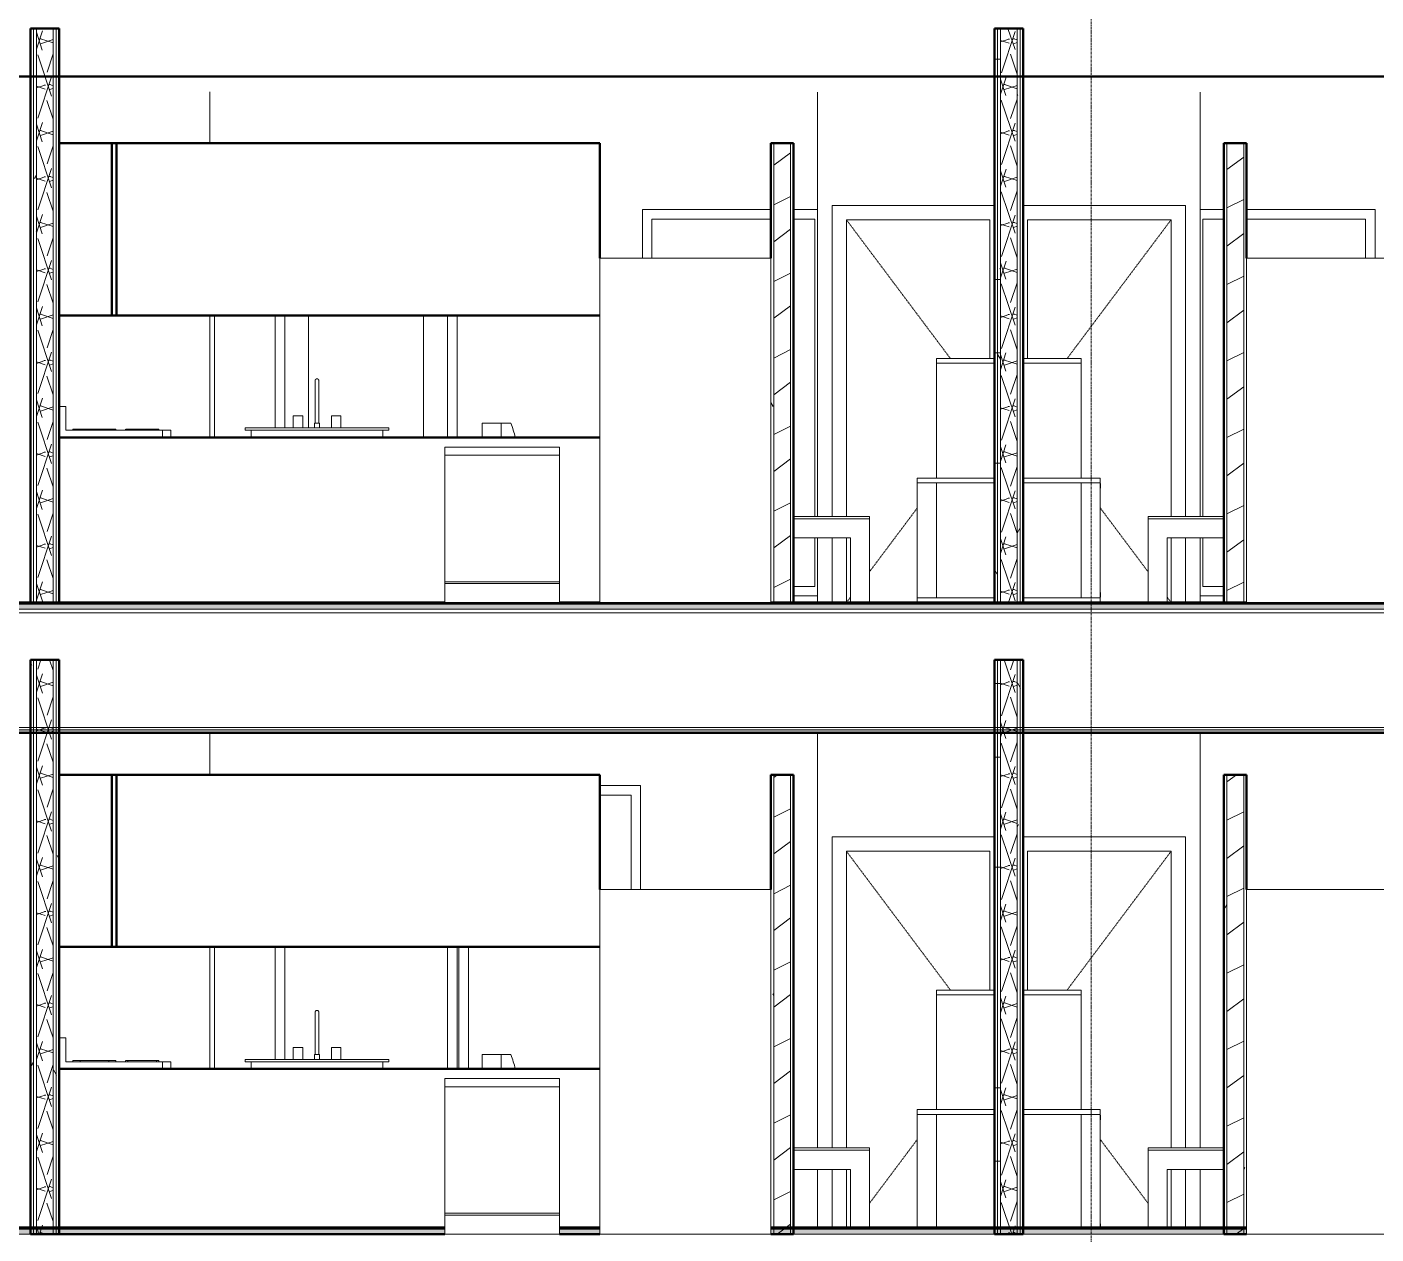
# Model space of a CAD drawing. Header units: inches. Extents: x 9609 to 15463, y -232 to 527.
# Drawn here: x 14091.1 to 14373.2, y 136 to 388.3 of the extents above; entities that cross this region are included whole.
import ezdxf

# ---------------------------------------------------------------- set-up
doc = ezdxf.new("R2010")
doc.units = ezdxf.units.IN
doc.header["$MEASUREMENT"] = 0
doc.linetypes.add('Dash 1_16_', pattern=[0.125, 0.0625, -0.0625])
doc.linetypes.add('Grid Line 1_2_', pattern=[0.875, 0.5, -0.125, 0.125, -0.125])
for name, color, linetype, lineweight in [('0-3', 7, 'Continuous', 13), ('0-6', 90, 'Continuous', 5), ('A-DOOR-2', 250, 'Dash 1_16_', 9), ('A-DOOR-FRAM-1', 250, 'Continuous', 9), ('A-FLOR-1', 192, 'Continuous', 50), ('A-FLOR-LEVL-1', 51, 'Grid Line 1_2_', 9), ('A-FLOR-MCUT', 51, 'Continuous', 13), ('A-FLOR-PATT-1', 8, 'Continuous', 9), ('A-GLAZ', 151, 'Continuous', 13), ('A-ROOF-1', 132, 'Continuous', 50), ('A-WALL', 113, 'Continuous', 13), ('A-WALL-1', 7, 'Continuous', 13), ('A-WALL-2', 10, 'Continuous', 50), ('A-WALL-PATT-1', 250, 'Continuous', 9), ('A-WALL-PATT-2', 253, 'Continuous', 9), ('I-FURN', 30, 'Continuous', 9), ('I-FURN-1', 250, 'Continuous', 9), ('I-WALL-1', 10, 'Continuous', 50), ('P-SANR-FIXT-1', 250, 'Continuous', 9), ('Q-CASE-1', 10, 'Continuous', 50), ('Q-SPCQ-1', 250, 'Continuous', 9), ('S-GRID-1', 1, 'Grid Line 1_2_', 9)]:
    doc.layers.add(name, color=color, linetype=linetype, lineweight=lineweight)
pattern_1 = [(0, (3257.106, 59.024), (30.72, 7.68), [1.267, -21.773, 1.267, -21.773, -122.88]), (0, (3257.106, 59.024), (30.72, 7.68), [-46.08, 1.267, -44.813, 1.267, -21.773, -53.76]), (0, (3257.106, 59.024), (30.72, 7.68), [-115.2, 1.267, -14.093, 1.267, -37.133]), (120, (3268.626, 62.864), (-22.01108, 22.7643), [1.267, -21.773, 1.267, -21.773, -122.88]), (120, (3268.626, 62.864), (-22.01108, 22.7643), [-46.08, 1.267, -44.813, 1.267, -21.773, -53.76]), (120, (3268.626, 62.864), (-22.01108, 22.7643), [-115.2, 1.267, -14.093, 1.267, -37.133]), (240, (3272.466, 78.224), (-8.70892, -30.4443), [1.267, -21.773, 1.267, -21.773, -122.88]), (240, (3272.466, 78.224), (-8.70892, -30.4443), [-46.08, 1.267, -44.813, 1.267, -21.773, -53.76]), (240, (3272.466, 78.224), (-8.70892, -30.4443), [-115.2, 1.267, -14.093, 1.267, -37.133])]
pattern_2 = [(216.87, (3263.504, 75.018), (47.980943, 31.987086), [7.997, -71.971]), (206.565, (3273.1, 70.22), (-15.99371, -15.99413), [17.881, -17.881]), (198.435, (3273.1, 62.223), (-31.98674, -15.99388), [10.115, -40.461])]
pattern_3 = [(161.57, (3257.586, 59.504), (-3.8399538, -1.54e-05), [0, -27.322, 3.034, 0]), (18.43, (3256.626, 59.504), (-3.8399538, 1.54e-05), [0, -27.322, 3.034, 0]), (108.43, (3257.586, 59.504), (1.919622, -9.6005246), [9.106, -21.25]), (71.57, (3256.626, 59.504), (1.919622, 9.6005246), [9.106, -21.25])]
pattern_4 = [(50, (14416.421, 59.024), (27.5427, -2.4099), [2.88, -31.68]), (355, (14416.42, 59.024), (-5.32784, 28.88427), [2.304, -25.344]), (100.451, (14418.717, 58.823), (22.2153, 26.47393), [2.448, -26.924]), (46.184, (14416.42, 66.704), (40.9819, -6.3564), [4.32, -47.52]), (96.636, (14419.837, 66.175), (35.8907, 37.4062), [3.671, -40.386]), (351.184, (14416.42, 66.704), (35.891, 37.4062), [3.456, -38.016]), (21, (14420.261, 64.784), (22.92104, -15.46073), [2.88, -31.68]), (326, (14420.26, 64.784), (9.3435, 27.84574), [2.304, -25.344]), (71.451, (14422.17, 63.496), (32.26477, 12.3844), [2.448, -26.924]), (37.5, (14416.421, 59.024), (0.466855, 12.78271), [1.267, -23.77, 1.267, -24.461, -25.44]), (37.5, (14416.421, 59.024), (0.466855, 12.78271), [-50.765, 1.267, -24.173]), (7.5, (14416.421, 59.024), (10.10159, 15.14509), [1.267, -13.402, 1.267, -23.194, -9.696]), (7.5, (14416.421, 59.024), (10.10159, 15.14509), [-39.13, 1.267, -8.429]), (327.5, (14407.858, 59.024), (20.49916, -0.86578), [1.267, -8.333, 1.267, -28.685, -39.744]), (327.5, (14407.858, 59.024), (20.49916, -0.86578), [-39.552, 1.267, -38.477]), (317.5, (14404.018, 59.024), (22.39478, 3.8443), [1.267, -11.213, 1.267, -18.624, -28.224]), (317.5, (14404.018, 59.024), (22.39478, 3.8443), [-32.371, 1.267, -26.957])]

# ---------------------------------------------------------------- blocks, each defined once
blk = doc.blocks.new('CTR - 2nd Phase_rvt-2-BUILDING SECTION - NORTH_SOUTH - LOOKING WEST')
at = {"layer": 'A-FLOR-LEVL-1'}
blk.add_line((1814.21, 268), (4168.71, 268), dxfattribs=at)
blk = doc.blocks.new('Refrigerator_-_Side-by-Side_6047 - 36_ X 30_-345559-BUILDING SECTION - NORTH_SOUTH - LOOKING WEST')
at = {"layer": 'Q-SPCQ-1'}
for p, q in [((2782.43, 0), (2782.43, 72)), ((2818.18, 72), (2782.43, 72)), ((2818.18, 72), (2818.18, 0)), ((2818.18, 0), (2782.43, 0))]:
    blk.add_line(p, q, dxfattribs=at)
blk = doc.blocks.new('Entertainment_Center_14771 - Entertainment_Center_14771-V89-BUILDING SECTION - NORTH_SOUTH - LOOKING WEST')
at = {"layer": 'I-FURN-1'}
for p, q in [((3140.25, 187), (3140.12, 187)), ((3140.25, 187), (3140.25, 186)), ((3140.25, 187), (3152.25, 187)), ((3140.25, 186), (3140.25, 187)), ((3152.25, 187), (3152.25, 186)), ((3140.25, 186), (3140.25, 162)), ((3152.25, 186), (3140.25, 186)), ((3140.25, 186), (3152.25, 186)), ((3140.25, 162), (3140.25, 186)), ((3152.25, 186), (3152.25, 162)), ((3140.12, 162), (3140.25, 162)), ((3140.25, 162), (3140.25, 161)), ((3140.25, 162), (3156.25, 162)), ((3140.25, 161), (3140.25, 162)), ((3140.25, 161), (3140.25, 137.37)), ((3156.25, 161), (3140.25, 161)), ((3140.25, 161), (3152.25, 161)), ((3140.25, 137.37), (3140.25, 161)), ((3152.25, 161), (3152.25, 137.37)), ((3156.25, 162), (3156.25, 161)), ((3156.25, 137.37), (3156.25, 161)), ((3156.28, 159.87), (3156.28, 160.87)), ((3156.28, 137.37), (3156.28, 138.12))]:
    blk.add_line(p, q, dxfattribs=at)
blk = doc.blocks.new('Table-Coffee - one-V91-BUILDING SECTION - NORTH_SOUTH - LOOKING WEST')
at = {"layer": 'I-FURN-1'}
for p, q in [((3166.25, 154), (3182.12, 154)), ((3166.25, 153.5), (3166.25, 154)), ((3182.12, 153.5), (3166.25, 153.5)), ((3166.25, 153.5), (3166.25, 137.37)), ((3182.12, 153.5), (3166.25, 153.5)), ((3170.25, 137.37), (3170.25, 149.5)), ((3170.25, 149.5), (3182.12, 149.5))]:
    blk.add_line(p, q, dxfattribs=at)
blk = doc.blocks.new('Refrigerator_-_Side-by-Side_6047 - 36_ X 30_-V71-BUILDING SECTION - NORTH_SOUTH - LOOKING WEST')
at = {"layer": 'Q-SPCQ-1'}
for p, q in [((3052.74, 0), (3052.74, 72)), ((3088.49, 72), (3052.74, 72)), ((3088.49, 72), (3088.49, 0)), ((3088.49, 0), (3052.74, 0))]:
    blk.add_line(p, q, dxfattribs=at)
blk = doc.blocks.new('Range - 24_ x 24_-V92-BUILDING SECTION - NORTH_SOUTH - LOOKING WEST')
at = {"layer": 'Q-SPCQ-1'}
for p, q in [((2939.9, 177), (2938.52, 177)), ((2939.9, 172), (2939.9, 177)), ((2941.4, 172.25), (2941.4, 172)), ((2941.4, 172.25), (2942.86, 172.25)), ((2942.9, 172.25), (2942.9, 172)), ((2942.9, 172.25), (2945.9, 172.25)), ((2945.9, 172.25), (2948.9, 172.25)), ((2948.9, 172), (2948.9, 172.25)), ((2948.93, 172.25), (2950.4, 172.25)), ((2950.4, 172), (2950.4, 172.25)), ((2952.4, 172.25), (2952.4, 172)), ((2952.45, 172.25), (2952.87, 172.25)), ((2952.9, 172.25), (2952.9, 172)), ((2952.9, 172.25), (2955.9, 172.25)), ((2955.9, 172.25), (2958.9, 172.25)), ((2958.9, 172), (2958.9, 172.25)), ((2958.93, 172.25), (2959.35, 172.25)), ((2959.4, 172), (2959.4, 172.25)), ((2960.15, 172), (2939.9, 172)), ((2960.15, 172), (2960.15, 170.5)), ((2960.15, 170.5), (2960.15, 172)), ((2960.15, 172), (2961.9, 172)), ((2961.9, 172), (2961.9, 170.5))]:
    blk.add_line(p, q, dxfattribs=at)
blk = doc.blocks.new('OD_CW_Base Cabinet - OD_CW_Base Cabinet-1965007-BUILDING SECTION - NORTH_SOUTH - LOOKING WEST')
at = {"layer": 'Q-CASE-1'}
for p, q in [((3051.62, 170.5), (2938.52, 170.5)), ((2938.52, 170.5), (2938.52, 136)), ((2938.52, 136), (3019.18, 136)), ((3043.18, 136), (3051.62, 136))]:
    blk.add_line(p, q, dxfattribs=at)
blk = doc.blocks.new('Sink Kitchen-Single - 30_ x 21_-V72-BUILDING SECTION - NORTH_SOUTH - LOOKING WEST')
at = {"layer": 'P-SANR-FIXT-1'}
for p, q in [((2991.95, 43.87), (2991.95, 37.5)), ((2991.95, 43.87), (2991.95, 42.5)), ((2991.96, 42.5), (2991.96, 42.5)), ((2992.69, 42.5), (2992.69, 42.5)), ((2992.7, 37.5), (2992.7, 43.87)), ((2992.7, 42.5), (2992.7, 43.87)), ((2987.33, 39), (2987.33, 36.5)), ((2987.33, 39), (2989.33, 39)), ((2989.33, 36.5), (2989.33, 39)), ((2991.83, 37.5), (2991.83, 36.5)), ((2991.83, 37.5), (2992.83, 37.5)), ((2992.83, 36.5), (2992.83, 37.5)), ((2995.33, 39), (2995.33, 36.5)), ((2995.33, 39), (2997.33, 39)), ((2997.33, 36.5), (2997.33, 39)), ((2977.33, 36.5), (3007.33, 36.5)), ((2977.33, 36.5), (2977.33, 36)), ((3007.33, 36), (2977.33, 36)), ((2978.58, 36), (2978.58, 34.5)), ((3006.08, 34.5), (3006.08, 36)), ((3007.33, 36), (3007.33, 36.5))]:
    blk.add_line(p, q, dxfattribs=at)
at = {"layer": 'P-SANR-FIXT-1', "flags": 128}
for points in [[(2991.95, 46.37), (2991.95, 46.39), (2991.95, 46.4), (2991.95, 46.42), (2991.96, 46.43), (2991.96, 46.45), (2991.96, 46.46), (2991.96, 46.48), (2991.97, 46.49), (2991.97, 46.51), (2991.98, 46.52), (2991.99, 46.53), (2991.99, 46.55), (2992, 46.56), (2992.01, 46.57), (2992.02, 46.59), (2992.02, 46.6), (2992.03, 46.61), (2992.04, 46.62), (2992.05, 46.63), (2992.06, 46.64), (2992.08, 46.65), (2992.09, 46.66), (2992.1, 46.67), (2992.11, 46.68), (2992.12, 46.69), (2992.14, 46.7), (2992.15, 46.71), (2992.16, 46.71), (2992.18, 46.72), (2992.19, 46.72), (2992.2, 46.73), (2992.22, 46.73), (2992.23, 46.74), (2992.25, 46.74), (2992.26, 46.74), (2992.28, 46.75), (2992.29, 46.75), (2992.31, 46.75), (2992.32, 46.75), (2992.33, 46.75)], [(2991.95, 46.37), (2991.95, 46.37), (2991.95, 46.37), (2991.95, 46.36), (2991.95, 46.34), (2991.95, 46.33), (2991.95, 46.3), (2991.95, 46.28), (2991.95, 46.25), (2991.95, 46.21), (2991.95, 46.18), (2991.95, 46.14), (2991.95, 46.09), (2991.95, 46.04), (2991.95, 45.99), (2991.95, 45.94), (2991.95, 45.88), (2991.95, 45.82), (2991.95, 45.75), (2991.95, 45.69), (2991.95, 45.62), (2991.95, 45.54), (2991.95, 45.47), (2991.95, 45.39), (2991.95, 45.31), (2991.95, 45.23), (2991.95, 45.14), (2991.95, 45.05), (2991.95, 44.96), (2991.95, 44.87), (2991.95, 44.78), (2991.95, 44.69), (2991.95, 44.59), (2991.95, 44.5), (2991.95, 44.4), (2991.95, 44.3), (2991.95, 44.2), (2991.95, 44.1), (2991.95, 44), (2991.95, 43.9), (2991.95, 43.87)], [(2991.95, 46.3), (2991.95, 46.32), (2991.95, 46.34), (2991.95, 46.35), (2991.95, 46.36), (2991.95, 46.37), (2991.95, 46.37)], [(2991.95, 43.87), (2991.95, 43.97), (2991.95, 44.07), (2991.95, 44.17), (2991.95, 44.27), (2991.95, 44.37), (2991.95, 44.47), (2991.95, 44.57), (2991.95, 44.66), (2991.95, 44.76), (2991.95, 44.85), (2991.95, 44.94), (2991.95, 45.03), (2991.95, 45.12), (2991.95, 45.2), (2991.95, 45.29), (2991.95, 45.37), (2991.95, 45.45), (2991.95, 45.52), (2991.95, 45.6), (2991.95, 45.67), (2991.95, 45.74), (2991.95, 45.8), (2991.95, 45.86), (2991.95, 45.92), (2991.95, 45.98), (2991.95, 46.03), (2991.95, 46.08), (2991.95, 46.13), (2991.95, 46.17)], [(2992.33, 46.75), (2992.34, 46.75), (2992.36, 46.75), (2992.37, 46.75), (2992.39, 46.75), (2992.4, 46.74), (2992.41, 46.74), (2992.43, 46.74), (2992.44, 46.73), (2992.46, 46.73), (2992.47, 46.72), (2992.49, 46.71), (2992.5, 46.71), (2992.51, 46.7), (2992.52, 46.69), (2992.54, 46.68), (2992.55, 46.68), (2992.56, 46.67), (2992.57, 46.66), (2992.58, 46.65), (2992.59, 46.64), (2992.6, 46.63), (2992.61, 46.61), (2992.62, 46.6), (2992.63, 46.59), (2992.64, 46.58), (2992.65, 46.56), (2992.66, 46.55), (2992.66, 46.54), (2992.67, 46.52), (2992.67, 46.51), (2992.68, 46.5), (2992.68, 46.48), (2992.69, 46.47), (2992.69, 46.45), (2992.69, 46.44), (2992.7, 46.42), (2992.7, 46.41), (2992.7, 46.39), (2992.7, 46.38), (2992.7, 46.37)], [(2992.7, 43.87), (2992.7, 43.97), (2992.7, 44.07), (2992.7, 44.17), (2992.7, 44.27), (2992.7, 44.37), (2992.7, 44.47), (2992.7, 44.57), (2992.7, 44.66), (2992.7, 44.76), (2992.7, 44.85), (2992.7, 44.94), (2992.7, 45.03), (2992.7, 45.12), (2992.7, 45.2), (2992.7, 45.29), (2992.7, 45.37), (2992.7, 45.45), (2992.7, 45.52), (2992.7, 45.6), (2992.7, 45.67), (2992.7, 45.74), (2992.7, 45.8), (2992.7, 45.86), (2992.7, 45.92), (2992.7, 45.98), (2992.7, 46.03), (2992.7, 46.08), (2992.7, 46.13), (2992.7, 46.17), (2992.7, 46.21), (2992.7, 46.24), (2992.7, 46.27), (2992.7, 46.3), (2992.7, 46.32), (2992.7, 46.34), (2992.7, 46.35), (2992.7, 46.36), (2992.7, 46.37), (2992.7, 46.37), (2992.7, 46.37)], [(2992.7, 46.37), (2992.7, 46.37), (2992.7, 46.36), (2992.7, 46.34), (2992.7, 46.33), (2992.7, 46.3), (2992.7, 46.28)], [(2992.7, 46.14), (2992.7, 46.09), (2992.7, 46.04), (2992.7, 45.99), (2992.7, 45.94), (2992.7, 45.88), (2992.7, 45.82), (2992.7, 45.75), (2992.7, 45.69), (2992.7, 45.62), (2992.7, 45.54), (2992.7, 45.47), (2992.7, 45.39), (2992.7, 45.31), (2992.7, 45.23), (2992.7, 45.14), (2992.7, 45.05), (2992.7, 44.96), (2992.7, 44.87), (2992.7, 44.78), (2992.7, 44.69), (2992.7, 44.59), (2992.7, 44.5), (2992.7, 44.4), (2992.7, 44.3), (2992.7, 44.2), (2992.7, 44.1), (2992.7, 44), (2992.7, 43.9), (2992.7, 43.87)]]:
    blk.add_lwpolyline(points, dxfattribs=at)
blk = doc.blocks.new('Dishwasher_15404 - 34_ counter-V73-BUILDING SECTION - NORTH_SOUTH - LOOKING WEST')
at = {"layer": 'Q-SPCQ-1'}
for p, q in [((3017.15, 32.5), (3041.15, 32.5)), ((3017.15, 32.5), (3017.15, 30.79)), ((3041.15, 30.79), (3041.15, 32.5)), ((3017.15, 30.79), (3041.15, 30.79)), ((3017.15, 30.79), (3017.15, 4.33)), ((3041.15, 30.79), (3017.15, 30.79)), ((3041.15, 4.33), (3041.15, 30.79)), ((3041.15, 4.33), (3017.15, 4.33)), ((3017.15, 4.33), (3041.15, 4.33)), ((3017.15, 4.33), (3017.15, 3.94)), ((3041.15, 3.94), (3017.15, 3.94)), ((3017.15, 3.94), (3041.15, 3.94)), ((3017.15, 3.94), (3017.15, 0)), ((3041.15, 3.94), (3041.15, 4.33)), ((3041.15, 0), (3041.15, 3.94)), ((3041.15, 0), (3017.15, 0))]:
    blk.add_line(p, q, dxfattribs=at)
blk = doc.blocks.new('OD_CW_Upper Cabinet - OD_CW_Upper Cabinet-1965009-BUILDING SECTION - NORTH_SOUTH - LOOKING WEST')
at = {"layer": 'Q-CASE-1'}
for p, q in [((2949.52, 232), (2938.52, 232)), ((2938.52, 232), (2938.52, 196)), ((2950.52, 232), (2949.52, 232)), ((2949.52, 232), (2949.52, 196)), ((2949.52, 196), (2949.52, 232)), ((2950.52, 196), (2950.52, 232)), ((2938.52, 196), (2949.52, 196)), ((2949.52, 196), (2950.52, 196))]:
    blk.add_line(p, q, dxfattribs=at)
blk = doc.blocks.new('Entertainment_Center_14771 - Entertainment_Center_14771-V93-BUILDING SECTION - NORTH_SOUTH - LOOKING WEST')
at = {"layer": 'I-FURN-1'}
for p, q in [((3122, 187), (3134, 187)), ((3122, 186), (3122, 187)), ((3134, 186), (3134, 187)), ((3134.12, 187), (3134, 187)), ((3134, 187), (3134, 186)), ((3134, 186), (3122, 186)), ((3122, 186), (3134, 186)), ((3122, 162), (3122, 186)), ((3134, 162), (3134, 186)), ((3134, 186), (3134, 162)), ((3117.97, 160.87), (3117.97, 159.87)), ((3118, 162), (3134, 162)), ((3118, 161), (3118, 162)), ((3118, 161), (3118, 137.37)), ((3134, 161), (3118, 161)), ((3122, 161), (3134, 161)), ((3122, 137.37), (3122, 161)), ((3134, 161), (3134, 162)), ((3134, 162), (3134.12, 162)), ((3134, 162), (3134, 161)), ((3134, 137.37), (3134, 161)), ((3134, 161), (3134, 137.37)), ((3117.97, 138.12), (3117.97, 137.37))]:
    blk.add_line(p, q, dxfattribs=at)
blk = doc.blocks.new('Couch-Both_Arms-Generic - 1-V94-BUILDING SECTION - NORTH_SOUTH - LOOKING WEST')
at = {"layer": 'I-FURN'}
blk.add_line((3031, 173.5), (3033, 173.5), dxfattribs=at)
blk.add_arc((3011.74, 165.37), 22.76, 13.0258, 20.9198, dxfattribs=at)
at = {"layer": 'I-FURN-1'}
for p, q in [((3031, 173.5), (3027, 173.5)), ((3027, 173.5), (3027, 170.5)), ((3031, 170.5), (3031, 173.5))]:
    blk.add_line(p, q, dxfattribs=at)
blk = doc.blocks.new('Table-Coffee - one-V95-BUILDING SECTION - NORTH_SOUTH - LOOKING WEST')
at = {"layer": 'I-FURN-1'}
for p, q in [((3092.12, 154), (3108, 154)), ((3108, 153.5), (3092.12, 153.5)), ((3108, 153.5), (3092.12, 153.5)), ((3108, 154), (3108, 153.5)), ((3108, 137.37), (3108, 153.5)), ((3092.12, 149.5), (3104, 149.5)), ((3104, 149.5), (3104, 137.37))]:
    blk.add_line(p, q, dxfattribs=at)
blk = doc.blocks.new('OD_CW_Upper Cabinet - OD_CW_Upper Cabinet-1965010-BUILDING SECTION - NORTH_SOUTH - LOOKING WEST')
at = {"layer": 'Q-CASE-1'}
for p, q in [((2950.52, 232), (2950.52, 196)), ((3051.62, 232), (2950.52, 232)), ((3051.62, 208), (3051.62, 232)), ((2950.52, 196), (3051.62, 196))]:
    blk.add_line(p, q, dxfattribs=at)
blk = doc.blocks.new('Single-Flush - 30_ x 80_-V75-BUILDING SECTION - NORTH_SOUTH - LOOKING WEST')
at = {"layer": 'A-DOOR-FRAM-1'}
blk.add_line((2970.9, 60), (2970.9, 34.5), dxfattribs=at)
blk = doc.blocks.new('Single-Flush - 30_ x 80_-V98-BUILDING SECTION - NORTH_SOUTH - LOOKING WEST')
at = {"layer": 'A-DOOR-2'}
for p, q in [((3171.07, 216), (3149.32, 187)), ((3166.25, 142.43), (3156.25, 155.77))]:
    blk.add_line(p, q, dxfattribs=at)
at = {"layer": 'A-DOOR-FRAM-1'}
for p, q in [((3174.07, 219), (3140.12, 219)), ((3174.07, 154), (3174.07, 219)), ((3141.07, 187), (3141.07, 216)), ((3141.07, 216), (3171.07, 216)), ((3171.07, 216), (3171.07, 154)), ((3171.07, 149.5), (3171.07, 137.37)), ((3174.07, 137.37), (3174.07, 149.5))]:
    blk.add_line(p, q, dxfattribs=at)
blk = doc.blocks.new('Single-Flush - 30_ x 80_-V99-BUILDING SECTION - NORTH_SOUTH - LOOKING WEST')
at = {"layer": 'A-DOOR-2'}
for p, q in [((3103.17, 216), (3124.92, 187)), ((3108, 142.43), (3118, 155.77))]:
    blk.add_line(p, q, dxfattribs=at)
at = {"layer": 'A-DOOR-FRAM-1'}
for p, q in [((3100.17, 219), (3100.17, 154)), ((3134.12, 219), (3100.17, 219)), ((3103.17, 154), (3103.17, 216)), ((3103.17, 216), (3133.17, 216)), ((3133.17, 216), (3133.17, 187)), ((3100.17, 149.5), (3100.17, 137.37)), ((3103.17, 137.37), (3103.17, 149.5))]:
    blk.add_line(p, q, dxfattribs=at)
blk = doc.blocks.new('Entertainment_Center_14771 - Entertainment_Center_14771-V110-BUILDING SECTION - NORTH_SOUTH - LOOKING WEST')
at = {"layer": 'I-FURN-1'}
for p, q in [((3140.25, 319), (3140.12, 319)), ((3140.25, 319), (3140.25, 318)), ((3140.25, 319), (3152.25, 319)), ((3140.25, 318), (3140.25, 319)), ((3152.25, 319), (3152.25, 318)), ((3140.25, 318), (3140.25, 294)), ((3152.25, 318), (3140.25, 318)), ((3140.25, 318), (3152.25, 318)), ((3140.25, 294), (3140.25, 318)), ((3152.25, 318), (3152.25, 294)), ((3140.12, 294), (3140.25, 294)), ((3140.25, 294), (3140.25, 293)), ((3140.25, 294), (3156.25, 294)), ((3140.25, 293), (3140.25, 294)), ((3156.25, 294), (3156.25, 293)), ((3140.25, 293), (3140.25, 269)), ((3156.25, 293), (3140.25, 293)), ((3140.25, 293), (3152.25, 293)), ((3140.25, 269), (3140.25, 293)), ((3152.25, 293), (3152.25, 269)), ((3156.25, 269), (3156.25, 293)), ((3156.28, 291.87), (3156.28, 292.87)), ((3140.25, 269), (3140.25, 268)), ((3152.25, 269), (3140.25, 269)), ((3140.25, 269), (3156.25, 269)), ((3140.25, 268), (3140.25, 269)), ((3156.25, 268), (3156.25, 269)), ((3156.28, 269.12), (3156.28, 270.12))]:
    blk.add_line(p, q, dxfattribs=at)
blk = doc.blocks.new('Table-Coffee - one-V111-BUILDING SECTION - NORTH_SOUTH - LOOKING WEST')
at = {"layer": 'I-FURN-1'}
for p, q in [((3166.25, 286), (3182.12, 286)), ((3166.25, 285.5), (3166.25, 286)), ((3182.12, 285.5), (3166.25, 285.5)), ((3166.25, 285.5), (3166.25, 268)), ((3182.12, 285.5), (3166.25, 285.5)), ((3170.25, 268), (3170.25, 281.5)), ((3170.25, 281.5), (3182.12, 281.5))]:
    blk.add_line(p, q, dxfattribs=at)
blk = doc.blocks.new('Entertainment_Center_14771 - Entertainment_Center_14771-V112-BUILDING SECTION - NORTH_SOUTH - LOOKING WEST')
at = {"layer": 'I-FURN-1'}
for p, q in [((3122, 319), (3134, 319)), ((3122, 318), (3122, 319)), ((3134, 318), (3134, 319)), ((3134.12, 319), (3134, 319)), ((3134, 319), (3134, 318)), ((3134, 318), (3122, 318)), ((3122, 318), (3134, 318)), ((3122, 294), (3122, 318)), ((3134, 294), (3134, 318)), ((3134, 318), (3134, 294)), ((3118, 294), (3134, 294)), ((3118, 293), (3118, 294)), ((3134, 293), (3134, 294)), ((3134, 294), (3134.12, 294)), ((3134, 294), (3134, 293)), ((3117.97, 292.87), (3117.97, 291.87)), ((3118, 293), (3118, 269)), ((3134, 293), (3118, 293)), ((3122, 293), (3134, 293)), ((3122, 269), (3122, 293)), ((3134, 269), (3134, 293)), ((3134, 293), (3134, 269)), ((3117.97, 270.12), (3117.97, 269.12)), ((3118, 269), (3134, 269)), ((3118, 269), (3118, 268)), ((3134, 269), (3122, 269)), ((3134, 268), (3134, 269)), ((3134, 269), (3134, 268))]:
    blk.add_line(p, q, dxfattribs=at)
blk = doc.blocks.new('Table-Coffee - one-V113-BUILDING SECTION - NORTH_SOUTH - LOOKING WEST')
at = {"layer": 'I-FURN-1'}
for p, q in [((3092.12, 286), (3108, 286)), ((3108, 285.5), (3092.12, 285.5)), ((3108, 285.5), (3092.12, 285.5)), ((3108, 286), (3108, 285.5)), ((3108, 268), (3108, 285.5)), ((3092.12, 281.5), (3104, 281.5)), ((3104, 281.5), (3104, 268))]:
    blk.add_line(p, q, dxfattribs=at)
blk = doc.blocks.new('Single-Flush - 30_ x 80_-V116-BUILDING SECTION - NORTH_SOUTH - LOOKING WEST')
at = {"layer": 'A-DOOR-2'}
for p, q in [((3171.07, 348), (3149.32, 319)), ((3166.25, 274.43), (3156.25, 287.77)), ((3171.07, 268), (3170.25, 269.1))]:
    blk.add_line(p, q, dxfattribs=at)
at = {"layer": 'A-DOOR-FRAM-1'}
for p, q in [((3174.07, 351), (3140.12, 351)), ((3174.07, 286), (3174.07, 351)), ((3141.07, 319), (3141.07, 348)), ((3141.07, 348), (3171.07, 348)), ((3171.07, 348), (3171.07, 286)), ((3171.07, 281.5), (3171.07, 268)), ((3174.07, 268), (3174.07, 281.5))]:
    blk.add_line(p, q, dxfattribs=at)
blk = doc.blocks.new('Single-Flush - 30_ x 80_-V117-BUILDING SECTION - NORTH_SOUTH - LOOKING WEST')
at = {"layer": 'A-DOOR-2'}
for p, q in [((3103.17, 348), (3124.92, 319)), ((3108, 274.43), (3118, 287.77)), ((3103.17, 268), (3104, 269.1))]:
    blk.add_line(p, q, dxfattribs=at)
at = {"layer": 'A-DOOR-FRAM-1'}
for p, q in [((3100.17, 351), (3100.17, 286)), ((3134.12, 351), (3100.17, 351)), ((3103.17, 286), (3103.17, 348)), ((3103.17, 348), (3133.17, 348)), ((3133.17, 348), (3133.17, 319)), ((3100.17, 281.5), (3100.17, 268)), ((3103.17, 268), (3103.17, 281.5))]:
    blk.add_line(p, q, dxfattribs=at)
blk = doc.blocks.new('CTR - 1st Phase - Unit Layouts_rvt-2-BUILDING SECTION - NORTH_SOUTH - LOOKING WEST')
at = {"layer": 'A-WALL-PATT-1'}
h = blk.add_hatch(dxfattribs=at)
h.set_pattern_fill('FP_41', color=256, style=0, pattern_type=2)
h.set_pattern_definition(pattern_1)
h.paths.add_polyline_path([(3088, 268), (3088, 364), (3087.37, 364), (3087.37, 268)], flags=0)
h = blk.add_hatch(dxfattribs=at)
h.set_pattern_fill('FP_41', color=256, style=0, pattern_type=2)
h.set_pattern_definition(pattern_1)
h.paths.add_polyline_path([(3186.87, 268), (3186.87, 364), (3186.25, 364), (3186.25, 268)], flags=0)
h = blk.add_hatch(dxfattribs=at)
h.set_pattern_fill('FP_41', color=256, style=0, pattern_type=2)
h.set_pattern_definition(pattern_1)
h.paths.add_polyline_path([(3088, 136), (3088, 232), (3087.37, 232), (3087.37, 136)], flags=0)
h = blk.add_hatch(dxfattribs=at)
h.set_pattern_fill('FP_41', color=256, style=0, pattern_type=2)
h.set_pattern_definition(pattern_1)
h.paths.add_polyline_path([(3182.75, 136), (3182.75, 232), (3182.12, 232), (3182.12, 136)], flags=0)
h = blk.add_hatch(dxfattribs=at)
h.set_pattern_fill('FP_41', color=256, style=0, pattern_type=2)
h.set_pattern_definition(pattern_1)
h.paths.add_polyline_path([(3186.87, 136), (3186.87, 232), (3186.25, 232), (3186.25, 136)], flags=0)
at = {"layer": 'A-WALL-PATT-2'}
h = blk.add_hatch(dxfattribs=at)
h.set_pattern_fill('FP_44', color=256, style=0, pattern_type=2)
h.set_pattern_definition(pattern_2)
h.paths.add_polyline_path([(3091.5, 268), (3091.5, 364), (3088, 364), (3088, 268)], flags=0)
h = blk.add_hatch(dxfattribs=at)
h.set_pattern_fill('FP_44', color=256, style=0, pattern_type=2)
h.set_pattern_definition(pattern_2)
h.paths.add_polyline_path([(3186.25, 268), (3186.25, 364), (3182.75, 364), (3182.75, 268)], flags=0)
h = blk.add_hatch(dxfattribs=at)
h.set_pattern_fill('FP_44', color=256, style=0, pattern_type=2)
h.set_pattern_definition(pattern_2)
h.paths.add_polyline_path([(3088, 136), (3091.5, 136), (3091.5, 232), (3088, 232), (3088, 148.49)], flags=0)
h = blk.add_hatch(dxfattribs=at)
h.set_pattern_fill('FP_44', color=256, style=0, pattern_type=2)
h.set_pattern_definition(pattern_2)
h.paths.add_polyline_path([(3186.25, 136), (3186.25, 232), (3182.75, 232), (3182.75, 136)], flags=0)
at = {"layer": 'A-WALL-1'}
for p, q in [((2970.03, 374.77), (2970.03, 364)), ((3097.13, 286), (3097.13, 374.69)), ((3177.12, 374.69), (3177.12, 286)), ((3088, 268), (3088, 364)), ((3091.5, 268), (3091.5, 364)), ((3182.75, 364), (3182.75, 268)), ((3186.25, 364), (3186.25, 268)), ((2970.03, 328), (2970.03, 302.5)), ((3097.13, 268), (3097.13, 281.5)), ((3177.12, 281.5), (3177.12, 268)), ((2970.03, 240.75), (2970.03, 232)), ((3097.13, 154), (3097.13, 240.75)), ((3177.12, 240.75), (3177.12, 154)), ((3088, 136), (3088, 232)), ((3091.5, 136), (3091.5, 232)), ((3182.75, 232), (3182.75, 136)), ((3186.25, 232), (3186.25, 136)), ((2970.03, 196), (2970.03, 170.5)), ((3097.13, 137.37), (3097.13, 149.5)), ((3177.12, 149.5), (3177.12, 137.37))]:
    blk.add_line(p, q, dxfattribs=at)
at = {"layer": 'A-WALL-2'}
for p, q in [((3087.37, 364), (3087.37, 340)), ((3092.12, 364), (3087.37, 364)), ((3092.12, 268), (3092.12, 364)), ((3182.12, 364), (3182.12, 268)), ((3186.87, 364), (3182.12, 364)), ((3186.87, 340), (3186.87, 364)), ((3087.37, 268), (3092.12, 268)), ((3182.12, 268), (3186.87, 268)), ((3087.37, 232), (3087.37, 208)), ((3092.12, 232), (3087.37, 232)), ((3092.12, 136), (3092.12, 232)), ((3182.12, 232), (3182.12, 136)), ((3186.87, 232), (3182.12, 232)), ((3186.87, 208), (3186.87, 232)), ((3087.37, 136), (3092.12, 136)), ((3182.12, 136), (3186.87, 136))]:
    blk.add_line(p, q, dxfattribs=at)
at = {"layer": '0-3'}
for name, p in [('OD_CW_Upper Cabinet - OD_CW_Upper Cabinet-1965009-BUILDING SECTION - NORTH_SOUTH - LOOKING WEST', (0, 132)), ('OD_CW_Upper Cabinet - OD_CW_Upper Cabinet-1965010-BUILDING SECTION - NORTH_SOUTH - LOOKING WEST', (0, 132)), ('Single-Flush - 30_ x 80_-V117-BUILDING SECTION - NORTH_SOUTH - LOOKING WEST', (0, 0)), ('Single-Flush - 30_ x 80_-V116-BUILDING SECTION - NORTH_SOUTH - LOOKING WEST', (0, 0)), ('Refrigerator_-_Side-by-Side_6047 - 36_ X 30_-V71-BUILDING SECTION - NORTH_SOUTH - LOOKING WEST', (-1.11, 268)), ('Refrigerator_-_Side-by-Side_6047 - 36_ X 30_-345559-BUILDING SECTION - NORTH_SOUTH - LOOKING WEST', (404.44, 268)), ('Single-Flush - 30_ x 80_-V75-BUILDING SECTION - NORTH_SOUTH - LOOKING WEST', (0.13, 268)), ('Entertainment_Center_14771 - Entertainment_Center_14771-V112-BUILDING SECTION - NORTH_SOUTH - LOOKING WEST', (0, 0)), ('Entertainment_Center_14771 - Entertainment_Center_14771-V110-BUILDING SECTION - NORTH_SOUTH - LOOKING WEST', (0, 0)), ('Sink Kitchen-Single - 30_ x 21_-V72-BUILDING SECTION - NORTH_SOUTH - LOOKING WEST', (0.13, 268)), ('Range - 24_ x 24_-V92-BUILDING SECTION - NORTH_SOUTH - LOOKING WEST', (0, 132)), ('Couch-Both_Arms-Generic - 1-V94-BUILDING SECTION - NORTH_SOUTH - LOOKING WEST', (0, 132)), ('OD_CW_Base Cabinet - OD_CW_Base Cabinet-1965007-BUILDING SECTION - NORTH_SOUTH - LOOKING WEST', (0, 132)), ('Dishwasher_15404 - 34_ counter-V73-BUILDING SECTION - NORTH_SOUTH - LOOKING WEST', (2.03, 268)), ('Table-Coffee - one-V113-BUILDING SECTION - NORTH_SOUTH - LOOKING WEST', (0, 0)), ('Table-Coffee - one-V111-BUILDING SECTION - NORTH_SOUTH - LOOKING WEST', (0, 0)), ('OD_CW_Upper Cabinet - OD_CW_Upper Cabinet-1965009-BUILDING SECTION - NORTH_SOUTH - LOOKING WEST', (0, 0)), ('OD_CW_Upper Cabinet - OD_CW_Upper Cabinet-1965010-BUILDING SECTION - NORTH_SOUTH - LOOKING WEST', (0, 0)), ('Single-Flush - 30_ x 80_-V99-BUILDING SECTION - NORTH_SOUTH - LOOKING WEST', (0, 0)), ('Single-Flush - 30_ x 80_-V98-BUILDING SECTION - NORTH_SOUTH - LOOKING WEST', (0, 0)), ('Refrigerator_-_Side-by-Side_6047 - 36_ X 30_-V71-BUILDING SECTION - NORTH_SOUTH - LOOKING WEST', (-1.11, 136)), ('Refrigerator_-_Side-by-Side_6047 - 36_ X 30_-345559-BUILDING SECTION - NORTH_SOUTH - LOOKING WEST', (404.44, 136)), ('Single-Flush - 30_ x 80_-V75-BUILDING SECTION - NORTH_SOUTH - LOOKING WEST', (0.13, 136)), ('Entertainment_Center_14771 - Entertainment_Center_14771-V93-BUILDING SECTION - NORTH_SOUTH - LOOKING WEST', (0, 0)), ('Entertainment_Center_14771 - Entertainment_Center_14771-V89-BUILDING SECTION - NORTH_SOUTH - LOOKING WEST', (0, 0)), ('Sink Kitchen-Single - 30_ x 21_-V72-BUILDING SECTION - NORTH_SOUTH - LOOKING WEST', (0.13, 136)), ('Range - 24_ x 24_-V92-BUILDING SECTION - NORTH_SOUTH - LOOKING WEST', (0, 0)), ('Couch-Both_Arms-Generic - 1-V94-BUILDING SECTION - NORTH_SOUTH - LOOKING WEST', (0, 0)), ('OD_CW_Base Cabinet - OD_CW_Base Cabinet-1965007-BUILDING SECTION - NORTH_SOUTH - LOOKING WEST', (0, 0)), ('Dishwasher_15404 - 34_ counter-V73-BUILDING SECTION - NORTH_SOUTH - LOOKING WEST', (2.03, 136)), ('Table-Coffee - one-V95-BUILDING SECTION - NORTH_SOUTH - LOOKING WEST', (0, 0)), ('Table-Coffee - one-V91-BUILDING SECTION - NORTH_SOUTH - LOOKING WEST', (0, 0))]:
    blk.add_blockref(name, p, dxfattribs=at)
blk = doc.blocks.new('CTR - 1st Phase - Common Walls_rvt-2-BUILDING SECTION - NORTH_SOUTH - LOOKING WEST')
at = {"layer": 'A-WALL-PATT-1'}
h = blk.add_hatch(dxfattribs=at)
h.set_pattern_fill('FP_41', color=256, style=0, pattern_type=2)
h.set_pattern_definition(pattern_1)
h.paths.add_polyline_path([(2933.15, 268), (2933.15, 388), (2932.52, 388), (2932.52, 268)], flags=0)
h = blk.add_hatch(dxfattribs=at)
h.set_pattern_fill('FP_41', color=256, style=0, pattern_type=2)
h.set_pattern_definition(pattern_1)
h.paths.add_polyline_path([(2933.77, 268), (2933.77, 388), (2933.15, 388), (2933.15, 268)], flags=0)
h = blk.add_hatch(dxfattribs=at)
h.set_pattern_fill('FP_41', color=256, style=0, pattern_type=2)
h.set_pattern_definition(pattern_1)
h.paths.add_polyline_path([(3134.75, 268), (3134.75, 388), (3134.12, 388), (3134.12, 268)], flags=0)
h = blk.add_hatch(dxfattribs=at)
h.set_pattern_fill('FP_41', color=256, style=0, pattern_type=2)
h.set_pattern_definition(pattern_1)
h.paths.add_polyline_path([(3134.94, 268), (3135.37, 268), (3135.37, 388), (3134.75, 388), (3134.75, 268)], flags=0)
h = blk.add_hatch(dxfattribs=at)
h.set_pattern_fill('FP_41', color=256, style=0, pattern_type=2)
h.set_pattern_definition(pattern_1)
h.paths.add_polyline_path([(3139.5, 268), (3139.5, 388), (3138.87, 388), (3138.87, 268)], flags=0)
h = blk.add_hatch(dxfattribs=at)
h.set_pattern_fill('FP_41', color=256, style=0, pattern_type=2)
h.set_pattern_definition(pattern_1)
h.paths.add_polyline_path([(2933.15, 136), (2933.15, 256), (2932.52, 256), (2932.52, 136)], flags=0)
h = blk.add_hatch(dxfattribs=at)
h.set_pattern_fill('FP_41', color=256, style=0, pattern_type=2)
h.set_pattern_definition(pattern_1)
h.paths.add_polyline_path([(2933.77, 136), (2933.77, 256), (2933.15, 256), (2933.15, 136)], flags=0)
h = blk.add_hatch(dxfattribs=at)
h.set_pattern_fill('FP_41', color=256, style=0, pattern_type=2)
h.set_pattern_definition(pattern_1)
h.paths.add_polyline_path([(2937.9, 136), (2937.9, 256), (2937.27, 256), (2937.27, 136)], flags=0)
h = blk.add_hatch(dxfattribs=at)
h.set_pattern_fill('FP_41', color=256, style=0, pattern_type=2)
h.set_pattern_definition(pattern_1)
h.paths.add_polyline_path([(2938.52, 136), (2938.52, 256), (2937.9, 256), (2937.9, 136)], flags=0)
h = blk.add_hatch(dxfattribs=at)
h.set_pattern_fill('FP_41', color=256, style=0, pattern_type=2)
h.set_pattern_definition(pattern_1)
h.paths.add_polyline_path([(3134.75, 136), (3134.75, 256), (3134.12, 256), (3134.12, 136)], flags=0)
h = blk.add_hatch(dxfattribs=at)
h.set_pattern_fill('FP_41', color=256, style=0, pattern_type=2)
h.set_pattern_definition(pattern_1)
h.paths.add_polyline_path([(3135.37, 136), (3135.37, 256), (3134.75, 256), (3134.75, 136)], flags=0)
h = blk.add_hatch(dxfattribs=at)
h.set_pattern_fill('FP_41', color=256, style=0, pattern_type=2)
h.set_pattern_definition(pattern_1)
h.paths.add_polyline_path([(3139.5, 136), (3139.5, 256), (3138.87, 256), (3138.87, 136)], flags=0)
h = blk.add_hatch(dxfattribs=at)
h.set_pattern_fill('FP_41', color=256, style=0, pattern_type=2)
h.set_pattern_definition(pattern_1)
h.paths.add_polyline_path([(3140.12, 136), (3140.12, 256), (3139.5, 256), (3139.5, 136)], flags=0)
at = {"layer": 'A-WALL-PATT-2'}
h = blk.add_hatch(dxfattribs=at)
h.set_pattern_fill('FP_49', color=256, style=0, pattern_type=2)
h.set_pattern_definition(pattern_3)
h.paths.add_polyline_path([(2937.27, 268), (2937.27, 388), (2933.77, 388), (2933.77, 268)], flags=0)
h = blk.add_hatch(dxfattribs=at)
h.set_pattern_fill('FP_49', color=256, style=0, pattern_type=2)
h.set_pattern_definition(pattern_3)
h.paths.add_polyline_path([(3138.87, 268), (3138.87, 388), (3135.37, 388), (3135.37, 268)], flags=0)
h = blk.add_hatch(dxfattribs=at)
h.set_pattern_fill('FP_49', color=256, style=0, pattern_type=2)
h.set_pattern_definition(pattern_3)
h.paths.add_polyline_path([(2937.27, 136), (2937.27, 256), (2933.77, 256), (2933.77, 136)], flags=0)
h = blk.add_hatch(dxfattribs=at)
h.set_pattern_fill('FP_49', color=256, style=0, pattern_type=2)
h.set_pattern_definition(pattern_3)
h.paths.add_polyline_path([(3138.87, 136), (3138.87, 256), (3135.37, 256), (3135.37, 136)], flags=0)
at = {"layer": 'A-FLOR-LEVL-1'}
blk.add_line((1814.21, 268), (4168.71, 268), dxfattribs=at)
at = {"layer": 'A-WALL-1'}
for p, q in [((2933.15, 268), (2933.15, 388)), ((2933.77, 268), (2933.77, 388)), ((2937.27, 268), (2937.27, 388)), ((2937.9, 268), (2937.9, 388)), ((3134.75, 268), (3134.75, 388)), ((3135.37, 268), (3135.37, 388)), ((3138.87, 268), (3138.87, 388)), ((3139.5, 268), (3139.5, 388)), ((2933.15, 136), (2933.15, 256)), ((2933.77, 136), (2933.77, 256)), ((2937.27, 136), (2937.27, 256)), ((2937.9, 136), (2937.9, 256)), ((3134.75, 136), (3134.75, 256)), ((3135.37, 136), (3135.37, 256)), ((3138.87, 136), (3138.87, 256)), ((3139.5, 136), (3139.5, 256))]:
    blk.add_line(p, q, dxfattribs=at)
at = {"layer": 'I-WALL-1'}
for p, q in [((2932.52, 388), (2932.52, 268)), ((2938.52, 388), (2932.52, 388)), ((2938.52, 268), (2938.52, 388)), ((3134.12, 388), (3134.12, 268)), ((3140.12, 388), (3134.12, 388)), ((3140.12, 268), (3140.12, 388)), ((2932.52, 268), (2938.52, 268)), ((3134.12, 268), (3140.12, 268)), ((2932.52, 256), (2932.52, 136)), ((2938.52, 256), (2932.52, 256)), ((2938.52, 136), (2938.52, 256)), ((3134.12, 256), (3134.12, 136)), ((3140.12, 256), (3134.12, 256)), ((3140.12, 136), (3140.12, 256)), ((2932.52, 136), (2938.52, 136)), ((3134.12, 136), (3140.12, 136))]:
    blk.add_line(p, q, dxfattribs=at)
blk = doc.blocks.new('_THE_ WINDOW _ DOOR - Window - 3rd Floor-V133-BUILDING SECTION - NORTH_SOUTH - LOOKING WEST')
at = {"layer": 'A-GLAZ'}
for p, q in [((3177.71, 348.12), (3182.12, 348.12)), ((3177.71, 286), (3177.71, 348.12)), ((3186.87, 348.12), (3211.74, 348.12)), ((3211.74, 348.12), (3211.74, 340)), ((3177.71, 271.37), (3177.71, 281.5)), ((3182.12, 271.37), (3177.71, 271.37))]:
    blk.add_line(p, q, dxfattribs=at)
blk = doc.blocks.new('_THE_ WINDOW _ DOOR - Window - 2nd Floor-V138-BUILDING SECTION - NORTH_SOUTH - LOOKING WEST')
at = {"layer": 'A-GLAZ'}
for p, q in [((2985.71, 172.5), (2985.71, 196)), ((3019.74, 196), (3019.74, 170.5))]:
    blk.add_line(p, q, dxfattribs=at)
blk = doc.blocks.new('_THE_ WINDOW _ DOOR - Door - 3rd floors-2113406-BUILDING SECTION - NORTH_SOUTH - LOOKING WEST')
at = {"layer": 'A-GLAZ'}
for p, q in [((2985.71, 304.5), (2985.71, 328)), ((2990.71, 304.5), (2990.71, 328)), ((3014.74, 328), (3014.74, 302.5)), ((3019.74, 328), (3019.74, 302.5))]:
    blk.add_line(p, q, dxfattribs=at)
blk = doc.blocks.new('_THE_ WINDOW _ DOOR - Window - 2nd Floor-V153-BUILDING SECTION - NORTH_SOUTH - LOOKING WEST')
at = {"layer": 'A-GLAZ'}
for p, q in [((3051.62, 227.75), (3058.14, 227.75)), ((3058.14, 227.75), (3058.14, 208)), ((3024.11, 170.5), (3024.11, 196))]:
    blk.add_line(p, q, dxfattribs=at)
blk = doc.blocks.new('_THE_ WINDOW _ DOOR - Window - 3rd Floor-V162-BUILDING SECTION - NORTH_SOUTH - LOOKING WEST')
at = {"layer": 'A-GLAZ'}
for p, q in [((3062.51, 348.12), (3087.37, 348.12)), ((3062.51, 340), (3062.51, 348.12)), ((3092.12, 348.12), (3096.54, 348.12)), ((3096.54, 348.12), (3096.54, 286)), ((3096.54, 281.5), (3096.54, 271.37)), ((3096.54, 271.37), (3092.12, 271.37))]:
    blk.add_line(p, q, dxfattribs=at)

msp = doc.modelspace()

# ---------------------------------------------------------------- hatches: boundary and pattern name
at = {"layer": 'A-FLOR-PATT-1'}
h = msp.add_hatch(dxfattribs=at)
h.set_pattern_fill('FP_42', color=256, style=0, pattern_type=2)
h.set_pattern_definition(pattern_4)
h.paths.add_polyline_path([(15011.789, 266.625), (15011.789, 267.625), (13795.639, 267.625), (13795.639, 266.625), (14994.9257, 266.625)], flags=0)
h.paths.add_polyline_path([(13229.989, 266.625), (13683.639, 266.625), (13683.639, 267.625), (13229.989, 267.625)], flags=0)
h = msp.add_hatch(dxfattribs=at)
h.set_pattern_fill('FP_41', color=256, style=0, pattern_type=2)
h.set_pattern_definition([(0, (14416.421, 59.024), (30.72, 7.68), [1.267, -21.773, 1.267, -21.773, -122.88]), (0, (14416.421, 59.024), (30.72, 7.68), [-46.08, 1.267, -44.813, 1.267, -21.773, -53.76]), (0, (14416.421, 59.024), (30.72, 7.68), [-115.2, 1.267, -14.093, 1.267, -37.133]), (120, (14427.941, 62.864), (-22.011075, 22.7643), [1.267, -21.773, 1.267, -21.773, -122.88]), (120, (14427.941, 62.864), (-22.011075, 22.7643), [-46.08, 1.267, -44.813, 1.267, -21.773, -53.76]), (120, (14427.941, 62.864), (-22.011075, 22.7643), [-115.2, 1.267, -14.093, 1.267, -37.133]), (240, (14431.781, 78.224), (-8.708925, -30.4443), [1.267, -21.773, 1.267, -21.773, -122.88]), (240, (14431.781, 78.224), (-8.708925, -30.4443), [-46.08, 1.267, -44.813, 1.267, -21.773, -53.76]), (240, (14431.781, 78.224), (-8.708925, -30.4443), [-115.2, 1.267, -14.093, 1.267, -37.133])])
h.paths.add_polyline_path([(15011.789, 240.75), (15011.789, 241.375), (13795.639, 241.375), (13795.639, 240.75), (15011.164, 240.75)], flags=0)
h.paths.add_polyline_path([(13272.7959, 240.75), (13683.639, 240.75), (13683.639, 241.375), (13229.989, 241.375), (13229.989, 240.75)], flags=0)
h = msp.add_hatch(dxfattribs=at)
h.set_pattern_fill('FP_42', color=256, style=0, pattern_type=2)
h.set_pattern_definition(pattern_4)
h.paths.add_polyline_path([(14210.939, 136), (14210.939, 137), (14202.4986, 137), (14202.4986, 136)], flags=0)
h.paths.add_polyline_path([(13239.0287, 136), (13467.9533, 136), (13467.9533, 137), (13229.989, 137), (13229.989, 136)], flags=0)
h.paths.add_polyline_path([(15017.289, 136), (15017.289, 137), (14414.3793, 137), (14414.3793, 136), (15011.8093, 136)], flags=0)
h.paths.add_polyline_path([(13504.0157, 136), (13619.264, 136), (13619.264, 137), (13504.0157, 137), (13504.0157, 136.604)], flags=0)
h.paths.add_polyline_path([(13679.264, 136), (13683.639, 136), (13683.639, 137), (13679.264, 136.9904)], flags=0)
h.paths.add_polyline_path([(13795.639, 136), (13813.089, 136.0143), (13813.0719, 137), (13795.639, 137)], flags=0)
h.paths.add_polyline_path([(13861.089, 136), (14178.4986, 136), (14178.4986, 137), (13861.089, 137), (13861.089, 136.0536)], flags=0)
h.paths.add_polyline_path([(14390.3793, 136), (14390.3793, 137), (14381.939, 137), (14381.939, 136), (14387.1152, 136)], flags=0)
h.paths.add_polyline_path([(14346.189, 136), (14346.189, 137), (14246.689, 137), (14246.689, 136), (14319.5807, 136)], flags=0)

# ---------------------------------------------------------------- linework, layer by layer
at = {"layer": 'A-FLOR-1'}
for p, q in [((14178.4986, 268), (13861.089, 268)), ((14210.939, 268), (14202.4986, 268)), ((14346.189, 268), (14246.689, 268)), ((13795.639, 240.75), (15011.164, 240.75)), ((14178.4986, 137.375), (13861.089, 137.375)), ((14210.939, 137.375), (14202.4986, 137.375)), ((14346.189, 137.375), (14246.689, 137.375))]:
    msp.add_line(p, q, dxfattribs=at)
at = {"layer": 'A-FLOR-LEVL-1'}
msp.add_line((12974.2716, 268), (15327.2797, 268), dxfattribs=at)
at = {"layer": 'A-FLOR-MCUT'}
for p, q in [((15011.789, 267.875), (13795.639, 267.875)), ((15011.789, 267.625), (13795.639, 267.625)), ((15011.789, 266.625), (13795.639, 266.625)), ((15079.7579, 265.875), (13795.639, 265.875)), ((15011.789, 241.875), (13795.639, 241.875)), ((15011.789, 241.375), (13795.639, 241.375)), ((14178.4986, 137.25), (13861.089, 137.25)), ((14178.4986, 137), (13861.089, 137)), ((14178.4986, 136), (13861.089, 136)), ((14210.939, 137.25), (14202.4986, 137.25)), ((14210.939, 137), (14202.4986, 137)), ((14210.939, 136), (14202.4986, 136)), ((14346.189, 137.25), (14246.689, 137.25)), ((14346.189, 137), (14246.689, 137)), ((14346.189, 136), (14246.689, 136))]:
    msp.add_line(p, q, dxfattribs=at)
at = {"layer": 'A-ROOF-1'}
msp.add_line((13235.489, 377.9492), (14566.989, 377.9492), dxfattribs=at)
at = {"layer": 'A-WALL'}
for p, q in [((14219.8265, 340), (14219.8265, 350.125)), ((14219.8265, 350.125), (14246.689, 350.125)), ((14251.439, 350.125), (14256.4414, 350.125)), ((14336.4365, 350.125), (14341.439, 350.125)), ((14346.189, 350.125), (14373.0515, 350.125)), ((14373.0515, 350.125), (14373.0515, 340)), ((14143.0265, 304.5), (14143.0265, 328)), ((14181.0515, 328), (14181.0515, 302.5)), ((14256.4414, 269.375), (14251.439, 269.375)), ((14341.439, 269.375), (14336.4365, 269.375)), ((14210.939, 229.75), (14219.4515, 229.75)), ((14219.4515, 229.75), (14219.4515, 208)), ((14143.0265, 172.5), (14143.0265, 196)), ((14181.0515, 196), (14181.0515, 170.5)), ((14181.4265, 170.5), (14181.4265, 196))]:
    msp.add_line(p, q, dxfattribs=at)
at = {"layer": 'S-GRID-1'}
msp.add_line((14313.639, -159.8356), (14313.639, 470.5), dxfattribs=at)

# ---------------------------------------------------------------- block references
at = {"layer": '0-6'}
for name in ['CTR - 2nd Phase_rvt-2-BUILDING SECTION - NORTH_SOUTH - LOOKING WEST', 'CTR - 1st Phase - Common Walls_rvt-2-BUILDING SECTION - NORTH_SOUTH - LOOKING WEST', 'CTR - 1st Phase - Unit Layouts_rvt-2-BUILDING SECTION - NORTH_SOUTH - LOOKING WEST']:
    msp.add_blockref(name, (11159.3152, 0), dxfattribs=at)
at = {"layer": 'A-GLAZ'}
for name in ['_THE_ WINDOW _ DOOR - Window - 3rd Floor-V162-BUILDING SECTION - NORTH_SOUTH - LOOKING WEST', '_THE_ WINDOW _ DOOR - Window - 3rd Floor-V133-BUILDING SECTION - NORTH_SOUTH - LOOKING WEST', '_THE_ WINDOW _ DOOR - Door - 3rd floors-2113406-BUILDING SECTION - NORTH_SOUTH - LOOKING WEST', '_THE_ WINDOW _ DOOR - Window - 2nd Floor-V153-BUILDING SECTION - NORTH_SOUTH - LOOKING WEST', '_THE_ WINDOW _ DOOR - Window - 2nd Floor-V138-BUILDING SECTION - NORTH_SOUTH - LOOKING WEST']:
    msp.add_blockref(name, (11159.3152, 0), dxfattribs=at)

doc.saveas('drawing.dxf')
